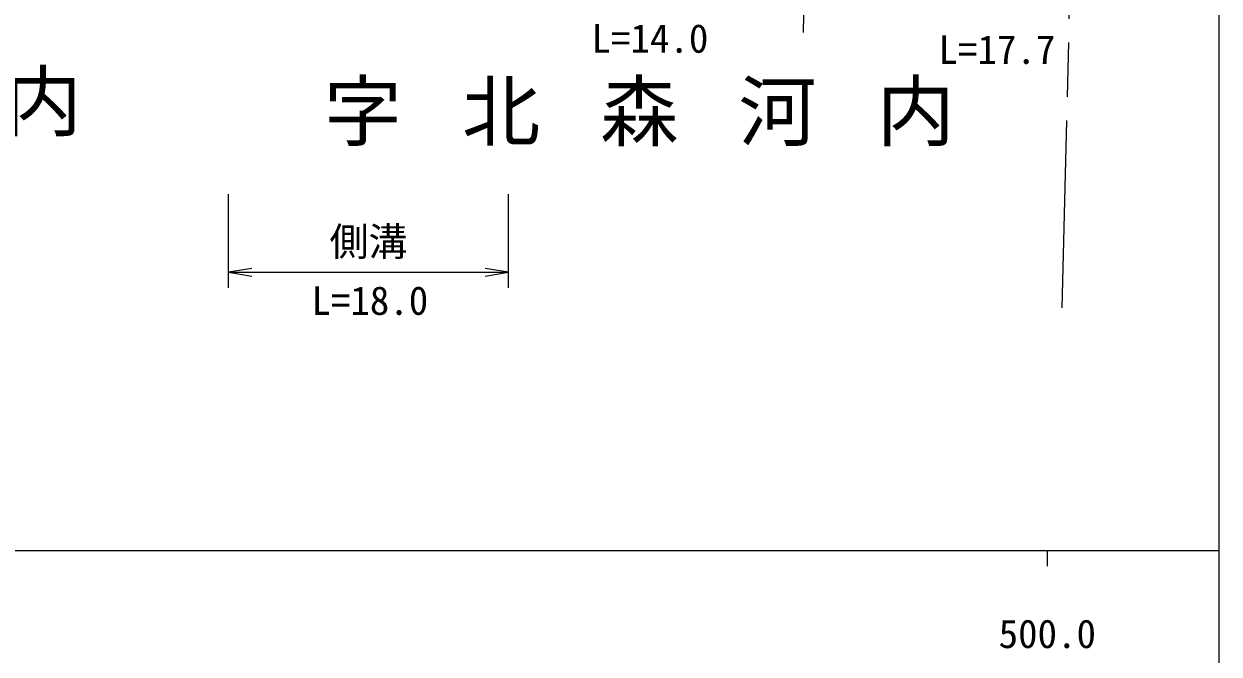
# Model space of a CAD drawing. Units: millimetres at full size, sheet at 1:1000; details may follow other scales. Extents: x 40000 to 122971101, y 20000 to 244977975.
# Drawn here: x 502470 to 579000, y 198357 to 238725 of the extents above; entities that cross this region are included whole.
import ezdxf
from ezdxf.enums import TextEntityAlignment as Align

# ---------------------------------------------------------------- set-up
doc = ezdxf.new("R2010")
doc.units = ezdxf.units.MM
doc.header["$LTSCALE"] = 1000
doc.linetypes.add('CHAIN', pattern=[18.5, 12, -1.5, 3.5, -1.5])
for name, color, linetype, lineweight in [('M-BMK', 2, 'CHAIN', 13), ('M-BMK-HTXT', 7, 'Continuous', 13), ('M-STR-HTXT', 7, 'Continuous', 13), ('M-TTL-BAND', 7, 'Continuous', 25)]:
    doc.layers.add(name, color=color, linetype=linetype, lineweight=lineweight)
doc.styles.add('ＭＳ ゴシック', font='')
doc.styles.get('ＭＳ ゴシック').set_extended_font_data('MS Gothic')

# ---------------------------------------------------------------- blocks, each defined once
blk = doc.blocks.new('open_arrow')
at = {"color": 0, "linetype": 'Continuous', "lineweight": -2}
blk.add_lwpolyline([(7.5, 1.25), (0, 0), (7.5, -1.25)], dxfattribs=at)

msp = doc.modelspace()

# ---------------------------------------------------------------- linework, layer by layer
at = {"layer": 'M-BMK'}
msp.add_line((568953, 220548), (570070, 266261), dxfattribs=at)
at = {"layer": 'M-STR-HTXT'}
for p, q in [((552855, 262494), (552365, 238169)), ((515572, 221815), (515572, 227815)), ((533503, 221815), (533503, 227815)), ((515572, 222815), (533503, 222815))]:
    msp.add_line(p, q, dxfattribs=at)
at = {"layer": 'M-TTL-BAND'}
for p, q in [((579000, 20000), (579000, 370000)), ((40000, 205000), (579000, 205000)), ((568000, 205000), (568000, 204000))]:
    msp.add_line(p, q, dxfattribs=at)

# ---------------------------------------------------------------- block references
at = {"layer": 'M-STR-HTXT', "xscale": 200, "yscale": 200}
msp.add_blockref('open_arrow', (515572, 222815), dxfattribs=at)
at = {"layer": 'M-STR-HTXT', "xscale": 200, "yscale": 200, "rotation": 180}
msp.add_blockref('open_arrow', (533503, 222815), dxfattribs=at)

# ---------------------------------------------------------------- texts
at = {"layer": 'M-BMK-HTXT', "char_height": 3666, "attachment_point": 7, "style": 'ＭＳ ゴシック'}
for s, insert in [('\\T1.84;字南森河内', (464383, 231514)), ('\\T1.77;字北森河内', (521675, 230879))]:
    msp.add_mtext(s, dxfattribs=dict(at, insert=insert))
at = {"layer": 'M-STR-HTXT', "style": 'ＭＳ ゴシック'}
for s, p in [('L=14.0', (538816, 236328)), ('L=17.7', (561037, 235617))]:
    msp.add_text(s, height=1833, dxfattribs=at).set_placement(p, align=Align.BOTTOM_LEFT)
msp.add_text('側溝', height=1833, dxfattribs=at).set_placement((524537, 223315), align=Align.BOTTOM_CENTER)
msp.add_text('L=18.0', height=1833, dxfattribs=at).set_placement((524620, 221005), align=Align.MIDDLE_CENTER)
at = {"layer": 'M-TTL-BAND', "style": 'ＭＳ ゴシック'}
msp.add_text('500.0', height=1833, dxfattribs=at).set_placement((568000, 198195), align=Align.BOTTOM_CENTER)

doc.saveas('drawing.dxf')
